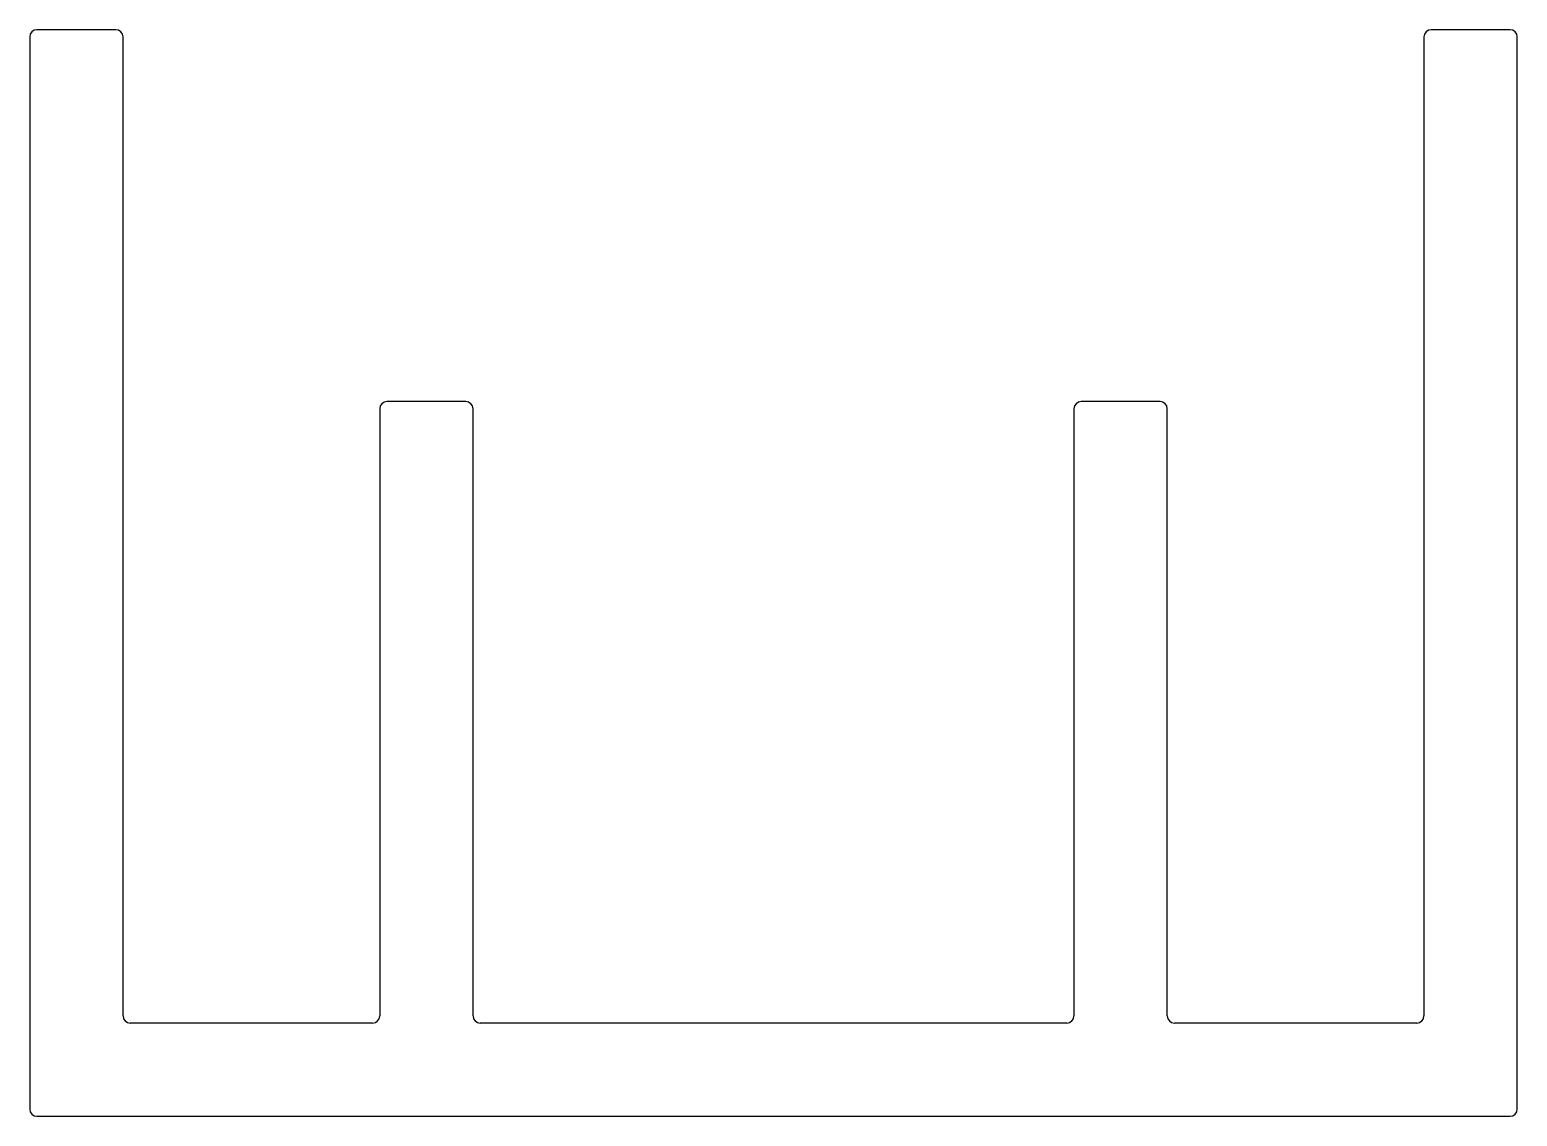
# Model space of a CAD drawing. Extents: x -26.2 to 25.8, y 5.1 to 43.1.
import ezdxf

# ---------------------------------------------------------------- set-up
doc = ezdxf.new("R2010")
doc.units = 0
doc.layers.get('0').update_dxf_attribs({"linetype": 'CONTINUOUS'})

msp = doc.modelspace()

# ---------------------------------------------------------------- linework, layer by layer
for p, q in [((-26.199, 42.846), (-26.199, 5.348)), ((-23.189, 43.096), (-25.949, 43.096)), ((-22.939, 8.608), (-22.939, 42.846)), ((22.535, 42.846), (22.535, 8.608)), ((25.545, 43.096), (22.785, 43.096)), ((25.795, 5.348), (25.795, 42.846)), ((-13.965, 29.841), (-13.965, 8.608)), ((-10.955, 30.091), (-13.715, 30.091)), ((-10.705, 8.608), (-10.705, 29.841)), ((10.301, 29.841), (10.301, 8.608)), ((13.311, 30.091), (10.551, 30.091)), ((13.561, 8.608), (13.561, 29.841)), ((-14.215, 8.358), (-22.689, 8.358)), ((10.051, 8.358), (-10.455, 8.358)), ((22.285, 8.358), (13.811, 8.358)), ((-25.949, 5.098), (25.545, 5.098))]:
    msp.add_line(p, q)
for centre, start, end in [((-25.949, 42.846), 90, 180), ((-23.189, 42.846), 0, 90), ((22.785, 42.846), 90, 180), ((25.545, 42.846), 0, 90), ((-13.715, 29.841), 90, 180), ((-10.955, 29.841), 360, 90), ((10.551, 29.841), 90, 180), ((13.311, 29.841), 0, 90), ((-22.689, 8.608), 180, 270), ((-14.215, 8.608), 270, 0), ((-10.455, 8.608), 180, 270), ((10.051, 8.608), 270, 0), ((13.811, 8.608), 180, 270), ((22.285, 8.608), 270, 0), ((-25.949, 5.348), 180, 270), ((25.545, 5.348), 270, 0)]:
    msp.add_arc(centre, 0.25, start, end)

doc.saveas('drawing.dxf')
